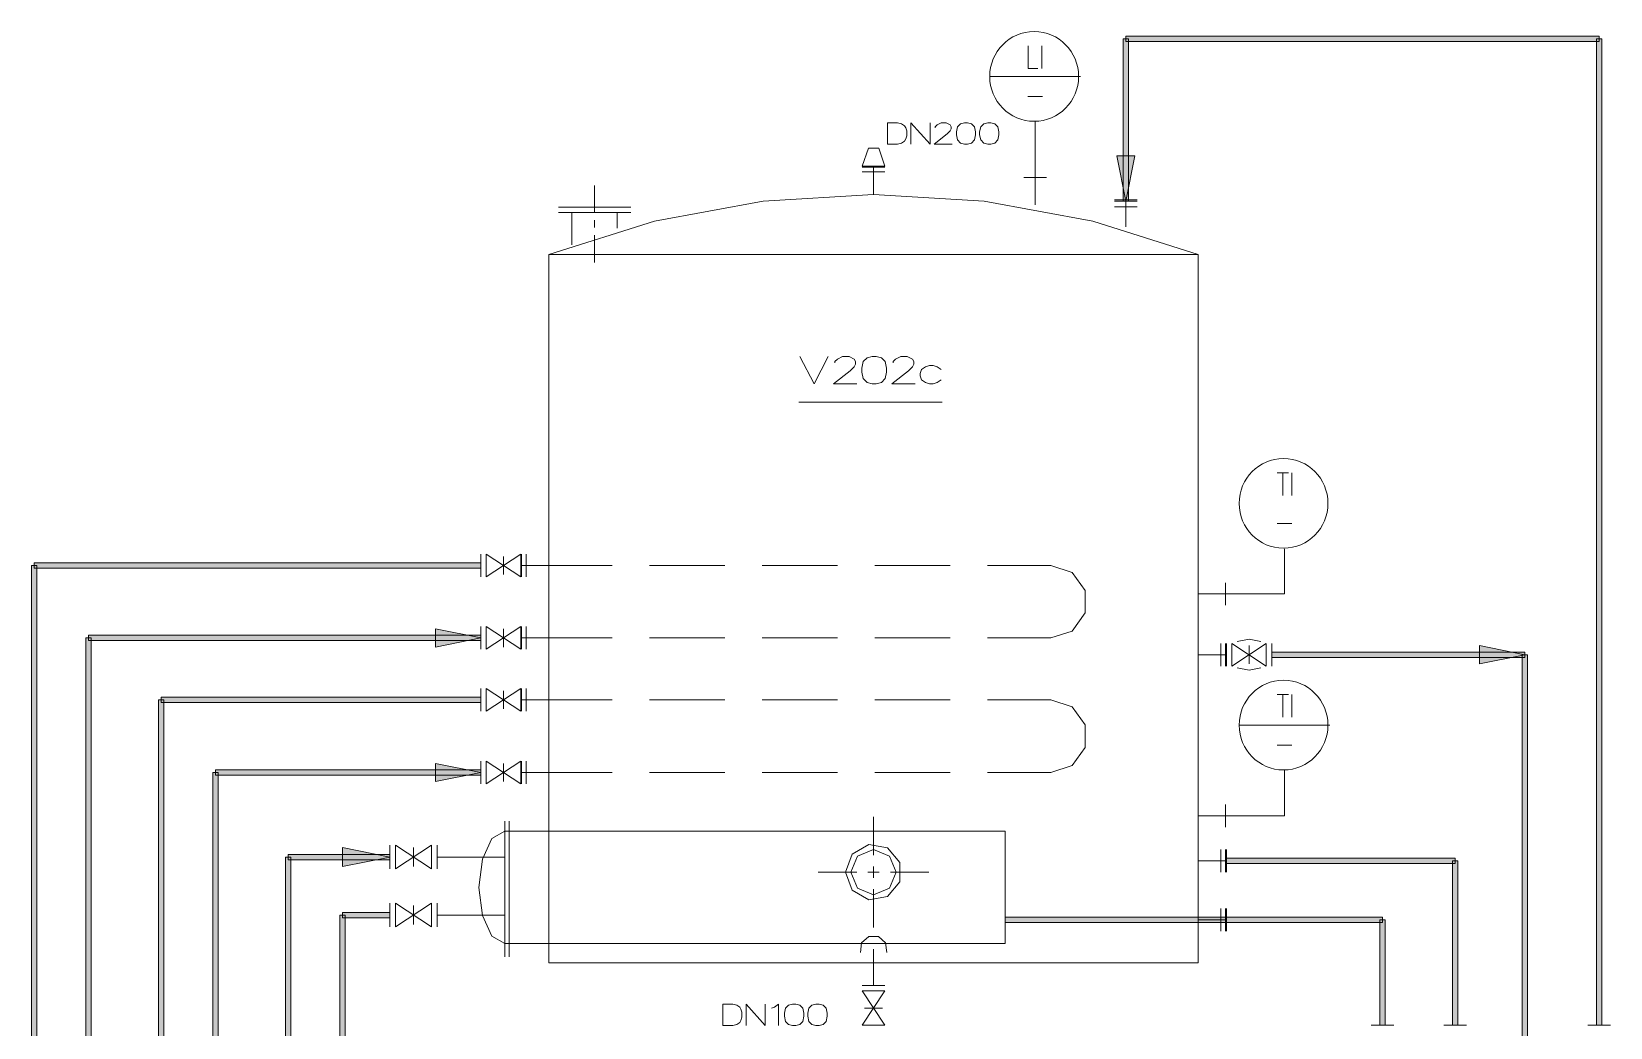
# Model space of a CAD drawing. Header units: millimetres. Extents: x 0 to 829, y 0 to 586.
# Drawn here: x 454.3 to 585.9, y 325.8 to 408.9 of the extents above; entities that cross this region are included whole.
import ezdxf

# ---------------------------------------------------------------- set-up
doc = ezdxf.new("R2010")
doc.units = ezdxf.units.MM

msp = doc.modelspace()

# ---------------------------------------------------------------- hatches: boundary and pattern name
h = msp.add_hatch(color=0)
h.dxf.hatch_style = 2
h.paths.add_polyline_path([(545.697833, 394.712472), (545.253333, 394.712472), (545.253333, 408.269722), (545.697833, 408.269722)])
h = msp.add_hatch(color=0)
h.dxf.hatch_style = 2
h.paths.add_polyline_path([(545.475583, 408.047472), (545.475583, 408.491972), (584.933778, 408.491972), (584.933778, 408.047472)])
h = msp.add_hatch(color=0)
h.dxf.hatch_style = 2
h.paths.add_polyline_path([(584.711528, 408.269722), (585.156028, 408.269722), (585.156028, 326.012528), (584.711528, 326.012528)])
h = msp.add_hatch(color=0)
h.dxf.hatch_style = 2
h.paths.add_polyline_path([(545.475583, 394.712472), (544.720639, 398.490722), (546.234056, 398.490722)])
h = msp.add_hatch(color=0)
h.dxf.hatch_style = 2
h.paths.add_polyline_path([(454.264889, 364.341833), (454.705861, 364.341833), (454.705861, 246.644583), (454.264889, 246.644583)])
h = msp.add_hatch(color=0)
h.dxf.hatch_style = 2
h.paths.add_polyline_path([(491.715778, 364.564083), (491.715778, 364.123111), (454.483611, 364.123111), (454.483611, 364.564083)])
h = msp.add_hatch(color=0)
h.dxf.hatch_style = 2
h.paths.add_polyline_path([(458.798083, 358.295222), (459.242583, 358.295222), (459.242583, 246.644583), (458.798083, 246.644583)])
h = msp.add_hatch(color=0)
h.dxf.hatch_style = 2
h.paths.add_polyline_path([(491.715778, 358.517472), (491.715778, 358.072972), (459.020333, 358.072972), (459.020333, 358.517472)])
h = msp.add_hatch(color=0)
h.dxf.hatch_style = 2
h.paths.add_polyline_path([(491.715778, 358.295222), (487.937528, 357.540278), (487.937528, 359.053694)])
h = msp.add_hatch(color=0)
h.dxf.hatch_style = 2
h.paths.add_polyline_path([(491.715778, 358.295222), (487.937528, 357.540278), (487.937528, 359.053694)])
h = msp.add_hatch(color=0)
h.dxf.hatch_style = 2
h.paths.add_polyline_path([(557.646417, 356.6795), (557.646417, 357.124), (578.742528, 357.124), (578.742528, 356.6795)])
h = msp.add_hatch(color=0)
h.dxf.hatch_style = 2
h.paths.add_polyline_path([(578.742528, 356.90175), (574.964278, 356.146806), (574.964278, 357.660222)])
h = msp.add_hatch(color=0)
h.dxf.hatch_style = 2
h.paths.add_polyline_path([(578.520278, 356.90175), (578.964778, 356.90175), (578.964778, 265.945056), (578.520278, 265.945056)])
h = msp.add_hatch(color=0)
h.dxf.hatch_style = 2
h.paths.add_polyline_path([(464.844694, 353.130556), (465.289194, 353.130556), (465.289194, 246.644583), (464.844694, 246.644583)])
h = msp.add_hatch(color=0)
h.dxf.hatch_style = 2
h.paths.add_polyline_path([(491.715778, 353.352806), (491.715778, 352.908306), (465.066944, 352.908306), (465.066944, 353.352806)])
h = msp.add_hatch(color=0)
h.dxf.hatch_style = 2
h.paths.add_polyline_path([(491.715778, 347.083944), (487.937528, 346.329), (487.937528, 347.838889)])
h = msp.add_hatch(color=0)
h.dxf.hatch_style = 2
h.paths.add_polyline_path([(469.381417, 347.083944), (469.825917, 347.083944), (469.825917, 246.644583), (469.381417, 246.644583)])
h = msp.add_hatch(color=0)
h.dxf.hatch_style = 2
h.paths.add_polyline_path([(491.715778, 347.306194), (491.715778, 346.861694), (469.603667, 346.861694), (469.603667, 347.306194)])
h = msp.add_hatch(color=0)
h.dxf.hatch_style = 2
h.paths.add_polyline_path([(475.428028, 340.028389), (475.872528, 340.028389), (475.872528, 246.644583), (475.428028, 246.644583)])
h = msp.add_hatch(color=0)
h.dxf.hatch_style = 2
h.paths.add_polyline_path([(484.134583, 340.250639), (484.134583, 339.806139), (475.650278, 339.806139), (475.650278, 340.250639)])
h = msp.add_hatch(color=0)
h.dxf.hatch_style = 2
h.paths.add_polyline_path([(484.134583, 340.028389), (480.190528, 340.818611), (480.190528, 339.241694)])
h = msp.add_hatch(color=0)
h.dxf.hatch_style = 2
h.paths.add_polyline_path([(553.790556, 339.492167), (553.790556, 339.933139), (572.946389, 339.933139), (572.946389, 339.492167)])
h = msp.add_hatch(color=0)
h.dxf.hatch_style = 2
h.paths.add_polyline_path([(572.724139, 339.714417), (573.168639, 339.714417), (573.168639, 326.012528), (572.724139, 326.012528)])
h = msp.add_hatch(color=0)
h.dxf.hatch_style = 2
h.paths.add_polyline_path([(479.961222, 335.191806), (480.405722, 335.191806), (480.405722, 246.644583), (479.961222, 246.644583)])
h = msp.add_hatch(color=0)
h.dxf.hatch_style = 2
h.paths.add_polyline_path([(484.134583, 335.414056), (484.134583, 334.969556), (480.183472, 334.969556), (480.183472, 335.414056)])
h = msp.add_hatch(color=0)
h.dxf.hatch_style = 2
h.paths.add_polyline_path([(535.424944, 334.556806), (535.424944, 335.001306), (566.889194, 335.001306), (566.889194, 334.556806)])
h = msp.add_hatch(color=0)
h.dxf.hatch_style = 2
h.paths.add_polyline_path([(566.666944, 334.779056), (567.107917, 334.779056), (567.107917, 326.012528), (566.666944, 326.012528)])

# ---------------------------------------------------------------- linework, layer by layer
at = {"color": 0, "lineweight": 0}
for points in [[(545.697833, 394.712472), (545.253333, 394.712472), (545.253333, 408.269722), (545.697833, 408.269722)], [(545.475583, 408.047472), (545.475583, 408.491972), (584.933778, 408.491972), (584.933778, 408.047472)], [(584.711528, 408.269722), (585.156028, 408.269722), (585.156028, 326.012528), (584.711528, 326.012528)], [(525.607139, 399.485556), (525.607139, 401.260028), (526.453806, 401.260028), (526.792472, 401.175361), (527.046472, 401.006028), (527.131139, 400.836694), (527.215806, 400.582694), (527.215806, 400.159361), (527.131139, 399.908889), (527.046472, 399.739556), (526.792472, 399.570222), (526.453806, 399.485556)], [(531.353889, 400.244028), (531.353889, 400.498028), (531.438556, 400.921361), (531.692556, 401.175361), (532.031222, 401.260028), (532.285222, 401.260028), (532.623889, 401.175361), (532.877889, 400.921361), (532.959028, 400.498028), (532.959028, 400.244028), (532.877889, 399.824222), (532.623889, 399.570222), (532.285222, 399.485556), (532.031222, 399.485556), (531.692556, 399.570222), (531.438556, 399.824222)], [(533.297694, 400.244028), (533.297694, 400.498028), (533.382361, 400.921361), (533.636361, 401.175361), (533.975028, 401.260028), (534.229028, 401.260028), (534.567694, 401.175361), (534.818167, 400.921361), (534.902833, 400.498028), (534.902833, 400.244028), (534.818167, 399.824222), (534.567694, 399.570222), (534.229028, 399.485556), (533.975028, 399.485556), (533.636361, 399.570222), (533.382361, 399.824222)], [(545.475583, 394.712472), (544.720639, 398.490722), (546.234056, 398.490722)], [(523.486944, 380.474361), (523.486944, 380.795389), (523.596306, 381.338667), (523.920861, 381.659694), (524.35125, 381.769056), (524.675806, 381.769056), (525.109722, 381.659694), (525.43075, 381.338667), (525.540111, 380.795389), (525.540111, 380.474361), (525.43075, 379.934611), (525.109722, 379.610056), (524.675806, 379.500694), (524.35125, 379.500694), (523.920861, 379.610056), (523.596306, 379.934611)], [(454.264889, 364.341833), (454.705861, 364.341833), (454.705861, 246.644583), (454.264889, 246.644583)], [(491.715778, 364.564083), (491.715778, 364.123111), (454.483611, 364.123111), (454.483611, 364.564083)], [(458.798083, 358.295222), (459.242583, 358.295222), (459.242583, 246.644583), (458.798083, 246.644583)], [(491.715778, 358.517472), (491.715778, 358.072972), (459.020333, 358.072972), (459.020333, 358.517472)], [(491.715778, 358.295222), (487.937528, 357.540278), (487.937528, 359.053694)], [(491.715778, 358.295222), (487.937528, 357.540278), (487.937528, 359.053694)], [(557.646417, 356.6795), (557.646417, 357.124), (578.742528, 357.124), (578.742528, 356.6795)], [(578.742528, 356.90175), (574.964278, 356.146806), (574.964278, 357.660222)], [(578.520278, 356.90175), (578.964778, 356.90175), (578.964778, 265.945056), (578.520278, 265.945056)], [(464.844694, 353.130556), (465.289194, 353.130556), (465.289194, 246.644583), (464.844694, 246.644583)], [(491.715778, 353.352806), (491.715778, 352.908306), (465.066944, 352.908306), (465.066944, 353.352806)], [(491.715778, 347.083944), (487.937528, 346.329), (487.937528, 347.838889)], [(469.381417, 347.083944), (469.825917, 347.083944), (469.825917, 246.644583), (469.381417, 246.644583)], [(491.715778, 347.306194), (491.715778, 346.861694), (469.603667, 346.861694), (469.603667, 347.306194)], [(493.716028, 342.194444), (535.424944, 342.194444), (535.424944, 332.807028), (493.716028, 332.807028)], [(522.111111, 338.768972), (522.657917, 340.275333), (524.047861, 341.076139), (525.624778, 340.800972), (526.654889, 339.569778), (526.654889, 337.968167), (525.624778, 336.7405), (524.047861, 336.461806), (522.657917, 337.262611)], [(475.428028, 340.028389), (475.872528, 340.028389), (475.872528, 246.644583), (475.428028, 246.644583)], [(484.134583, 340.250639), (484.134583, 339.806139), (475.650278, 339.806139), (475.650278, 340.250639)], [(484.134583, 340.028389), (480.190528, 340.818611), (480.190528, 339.241694)], [(522.566194, 338.768972), (523.120056, 340.106), (524.453556, 340.659861), (525.790583, 340.106), (526.344444, 338.768972), (525.790583, 337.435472), (524.453556, 336.881611), (523.120056, 337.435472)], [(553.790556, 339.492167), (553.790556, 339.933139), (572.946389, 339.933139), (572.946389, 339.492167)], [(572.724139, 339.714417), (573.168639, 339.714417), (573.168639, 326.012528), (572.724139, 326.012528)], [(479.961222, 335.191806), (480.405722, 335.191806), (480.405722, 246.644583), (479.961222, 246.644583)], [(484.134583, 335.414056), (484.134583, 334.969556), (480.183472, 334.969556), (480.183472, 335.414056)], [(535.424944, 334.556806), (535.424944, 335.001306), (566.889194, 335.001306), (566.889194, 334.556806)], [(566.666944, 334.779056), (567.107917, 334.779056), (567.107917, 326.012528), (566.666944, 326.012528)], [(511.877028, 325.984306), (511.877028, 327.758778), (512.723694, 327.758778), (513.058833, 327.674111), (513.312833, 327.504778), (513.3975, 327.335444), (513.482167, 327.084972), (513.482167, 326.661639), (513.3975, 326.407639), (513.312833, 326.238306), (513.058833, 326.068972), (512.723694, 325.984306)], [(517.031111, 326.746306), (517.031111, 327.000306), (517.115778, 327.420111), (517.369778, 327.674111), (517.708444, 327.758778), (517.962444, 327.758778), (518.301111, 327.674111), (518.551583, 327.420111), (518.63625, 327.000306), (518.63625, 326.746306), (518.551583, 326.322972), (518.301111, 326.068972), (517.962444, 325.984306), (517.708444, 325.984306), (517.369778, 326.068972), (517.115778, 326.322972)], [(518.974917, 326.746306), (518.974917, 327.000306), (519.059583, 327.420111), (519.313583, 327.674111), (519.65225, 327.758778), (519.90625, 327.758778), (520.244917, 327.674111), (520.495389, 327.420111), (520.580056, 327.000306), (520.580056, 326.746306), (520.495389, 326.322972), (520.244917, 326.068972), (519.90625, 325.984306), (519.65225, 325.984306), (519.313583, 326.068972), (519.059583, 326.322972)]]:
    msp.add_lwpolyline(points, close=True, dxfattribs=at)
for points in [[(537.344056, 407.677056), (537.344056, 405.786167), (538.155444, 405.786167)], [(538.490583, 405.786167), (538.490583, 407.677056)], [(541.697333, 405.126472), (534.137306, 405.126472)], [(537.308778, 403.44725), (538.525861, 403.44725)], [(527.550944, 399.485556), (527.550944, 401.260028), (529.159611, 399.485556), (529.159611, 401.260028)], [(529.579417, 400.836694), (529.579417, 400.921361), (529.74875, 401.090694), (530.087417, 401.260028), (530.51075, 401.260028), (530.849417, 401.090694), (530.934083, 400.921361), (530.934083, 400.752028), (530.849417, 400.582694), (530.595417, 400.328694), (529.49475, 399.485556), (531.01875, 399.485556)], [(537.919083, 396.056556), (537.919083, 401.344694)], [(523.508111, 397.633472), (524.026694, 399.146889)], [(524.026694, 399.146889), (524.883944, 399.146889)], [(525.399, 397.633472), (524.883944, 399.146889)], [(523.508111, 397.633472), (525.399, 397.633472)], [(525.399, 397.559389), (523.508111, 397.559389)], [(524.453556, 395.291028), (524.453556, 397.559389)], [(523.508111, 397.181917), (525.399, 397.181917)], [(538.861, 396.695083), (536.973639, 396.695083)], [(537.919083, 394.43025), (537.919083, 396.695083)], [(551.522194, 390.274528), (542.727444, 393.047361), (533.661056, 394.730111), (524.453556, 395.291028), (515.249583, 394.730111), (506.179667, 393.047361), (497.384917, 390.274528)], [(501.201972, 393.770556), (501.201972, 396.042444)], [(546.421028, 394.843), (544.530139, 394.843)], [(545.475583, 392.574639), (545.475583, 394.843)], [(504.225278, 394.229167), (498.178667, 394.229167)], [(504.225278, 393.774083), (498.178667, 393.774083)], [(499.314611, 391.092972), (499.314611, 393.774083)], [(503.092861, 392.465278), (503.092861, 393.774083)], [(544.530139, 394.712472), (546.421028, 394.712472)], [(544.530139, 394.257389), (546.421028, 394.257389)], [(501.201972, 392.518194), (501.201972, 393.142611)], [(501.201972, 389.618361), (501.201972, 391.89025)], [(497.384917, 331.212472), (497.384917, 390.274528)], [(497.384917, 390.274528), (551.522194, 390.274528)], [(551.522194, 331.212472), (551.522194, 390.274528)], [(518.304639, 381.769056), (519.4935, 379.500694), (520.682361, 381.769056)], [(521.222111, 381.229306), (521.222111, 381.338667), (521.437306, 381.553861), (521.867694, 381.769056), (522.407444, 381.769056), (522.841361, 381.553861), (522.947194, 381.338667), (522.947194, 381.119944), (522.841361, 380.90475), (522.516806, 380.580194), (521.11275, 379.500694), (523.056556, 379.500694)], [(526.079861, 381.229306), (526.079861, 381.338667), (526.295056, 381.553861), (526.728972, 381.769056), (527.268722, 381.769056), (527.699111, 381.553861), (527.808472, 381.338667), (527.808472, 381.119944), (527.699111, 380.90475), (527.374556, 380.580194), (525.9705, 379.500694), (527.914306, 379.500694)], [(530.076833, 380.689556), (529.752278, 380.90475), (529.427722, 381.014111), (529.103167, 381.014111), (528.778611, 380.90475), (528.454056, 380.689556), (528.348222, 380.365), (528.348222, 380.149806), (528.454056, 379.82525), (528.778611, 379.610056), (529.103167, 379.500694), (529.427722, 379.500694), (529.752278, 379.610056), (530.076833, 379.82525)], [(518.219972, 377.948472), (530.1615, 377.948472)], [(558.097972, 372.071194), (559.039889, 372.071194)], [(558.570694, 372.071194), (558.570694, 370.183833)], [(559.311528, 370.183833), (559.311528, 372.071194)], [(558.097972, 367.841389), (559.311528, 367.841389)], [(491.715778, 365.287278), (491.715778, 363.399917)], [(492.170861, 365.287278), (492.170861, 363.399917)], [(495.042472, 365.287278), (492.170861, 363.399917)], [(495.042472, 363.399917), (492.170861, 365.287278)], [(493.606667, 363.586889), (493.606667, 365.100306)], [(495.042472, 365.287278), (495.042472, 363.399917)], [(495.116556, 365.287278), (495.116556, 363.399917)], [(495.497556, 365.287278), (495.497556, 363.399917)], [(558.70475, 361.964111), (558.70475, 365.742361)], [(497.384917, 364.341833), (495.116556, 364.341833)], [(497.384917, 364.341833), (502.655417, 364.341833)], [(505.784556, 364.341833), (512.046361, 364.341833)], [(515.1755, 364.341833), (521.437306, 364.341833)], [(524.566444, 364.341833), (530.82825, 364.341833)], [(533.957389, 364.341833), (539.227889, 364.341833)], [(539.227889, 358.295222), (541.005889, 358.873778), (542.103028, 360.387194), (542.103028, 362.253389), (541.005889, 363.766806), (539.227889, 364.341833)], [(551.522194, 361.964111), (553.790556, 361.964111)], [(553.413083, 361.964111), (558.70475, 361.964111)], [(553.790556, 361.018667), (553.790556, 362.906028)], [(491.715778, 359.240667), (491.715778, 357.353306)], [(492.170861, 359.240667), (492.170861, 357.353306)], [(495.042472, 359.240667), (492.170861, 357.353306)], [(495.042472, 357.353306), (492.170861, 359.240667)], [(493.606667, 357.540278), (493.606667, 359.053694)], [(495.042472, 359.240667), (495.042472, 357.353306)], [(495.116556, 359.240667), (495.116556, 357.353306)], [(497.384917, 358.295222), (495.116556, 358.295222)], [(495.497556, 359.240667), (495.497556, 357.353306)], [(497.384917, 358.295222), (502.655417, 358.295222)], [(505.784556, 358.295222), (512.046361, 358.295222)], [(515.1755, 358.295222), (521.437306, 358.295222)], [(524.566444, 358.295222), (530.82825, 358.295222)], [(533.957389, 358.295222), (539.227889, 358.295222)], [(556.73625, 358.002417), (555.755528, 358.189389), (554.774806, 358.002417)], [(551.522194, 356.90175), (553.790556, 356.90175)], [(553.413083, 357.847194), (553.413083, 355.956306)], [(553.790556, 355.956306), (553.790556, 357.847194)], [(553.868167, 357.847194), (553.868167, 355.956306)], [(553.868167, 357.847194), (553.868167, 355.956306)], [(554.319722, 357.847194), (554.319722, 355.956306)], [(554.319722, 357.847194), (557.191333, 355.956306)], [(554.319722, 355.956306), (557.191333, 357.847194)], [(555.755528, 356.146806), (555.755528, 357.660222)], [(557.191333, 357.847194), (557.191333, 355.956306)], [(557.646417, 357.847194), (557.646417, 355.956306)], [(554.774806, 355.804611), (555.755528, 355.617639), (556.73625, 355.804611)], [(491.715778, 354.076), (491.715778, 352.185111)], [(492.170861, 354.076), (492.170861, 352.185111)], [(495.042472, 354.076), (492.170861, 352.185111)], [(495.042472, 352.185111), (492.170861, 354.076)], [(495.042472, 354.076), (495.042472, 352.185111)], [(495.116556, 354.076), (495.116556, 352.185111)], [(495.497556, 354.076), (495.497556, 352.185111)], [(493.606667, 352.375611), (493.606667, 353.889028)], [(497.384917, 353.130556), (495.116556, 353.130556)], [(497.384917, 353.130556), (502.655417, 353.130556)], [(505.784556, 353.130556), (512.046361, 353.130556)], [(515.1755, 353.130556), (521.437306, 353.130556)], [(524.566444, 353.130556), (530.82825, 353.130556)], [(533.957389, 353.130556), (539.227889, 353.130556)], [(539.227889, 347.083944), (541.005889, 347.6625), (542.103028, 349.172389), (542.103028, 351.042111), (541.005889, 352.555528), (539.227889, 353.130556)], [(558.097972, 353.582111), (559.039889, 353.582111)], [(558.570694, 353.582111), (558.570694, 351.691222)], [(559.311528, 351.691222), (559.311528, 353.582111)], [(562.483, 351.031528), (554.9265, 351.031528)], [(558.097972, 349.352306), (559.311528, 349.352306)], [(491.715778, 348.029389), (491.715778, 346.1385)], [(492.170861, 348.029389), (492.170861, 346.1385)], [(495.042472, 348.029389), (492.170861, 346.1385)], [(495.042472, 346.1385), (492.170861, 348.029389)], [(493.606667, 346.329), (493.606667, 347.838889)], [(495.042472, 348.029389), (495.042472, 346.1385)], [(495.116556, 348.029389), (495.116556, 346.1385)], [(495.497556, 348.029389), (495.497556, 346.1385)], [(497.384917, 347.083944), (495.116556, 347.083944)], [(497.384917, 347.083944), (502.655417, 347.083944)], [(505.784556, 347.083944), (512.046361, 347.083944)], [(515.1755, 347.083944), (521.437306, 347.083944)], [(524.566444, 347.083944), (530.82825, 347.083944)], [(533.957389, 347.083944), (539.227889, 347.083944)], [(558.70475, 343.4715), (558.70475, 347.253278)], [(553.790556, 342.529583), (553.790556, 344.416944)], [(493.716028, 343.019944), (493.716028, 331.716944)], [(494.068806, 343.019944), (494.068806, 331.716944)], [(524.453556, 343.379778), (524.453556, 340.180083)], [(551.522194, 343.4715), (553.790556, 343.4715)], [(553.413083, 343.4715), (558.70475, 343.4715)], [(484.134583, 341.016167), (484.134583, 339.044139)], [(484.607306, 341.016167), (484.607306, 339.044139)], [(487.605917, 341.016167), (484.607306, 339.044139)], [(487.605917, 339.044139), (484.607306, 341.016167)], [(487.605917, 341.016167), (487.605917, 339.044139)], [(488.078639, 341.016167), (488.078639, 339.044139)], [(488.078639, 341.016167), (488.078639, 339.044139)], [(493.716028, 342.194444), (492.636528, 341.562972), (491.849833, 339.844944), (491.560556, 337.498972), (491.849833, 335.153), (492.636528, 333.434972), (493.716028, 332.807028)], [(486.106611, 339.241694), (486.106611, 340.818611)], [(490.445778, 340.028389), (488.078639, 340.028389)], [(490.445778, 340.028389), (493.716028, 340.028389)], [(551.522194, 339.714417), (553.790556, 339.714417)], [(553.413083, 340.656333), (553.413083, 338.768972)], [(553.790556, 338.768972), (553.790556, 340.656333)], [(553.868167, 340.656333), (553.868167, 338.768972)], [(519.84275, 338.768972), (523.045972, 338.768972)], [(523.984361, 338.768972), (524.92275, 338.768972)], [(524.453556, 339.238167), (524.453556, 338.299778)], [(525.864667, 338.768972), (529.064361, 338.768972)], [(524.453556, 337.361389), (524.453556, 334.158167)], [(484.134583, 336.176056), (484.134583, 334.204028)], [(484.607306, 336.176056), (484.607306, 334.204028)], [(487.605917, 336.176056), (484.607306, 334.204028)], [(487.605917, 334.204028), (484.607306, 336.176056)], [(486.106611, 334.401583), (486.106611, 335.982028)], [(487.605917, 336.176056), (487.605917, 334.204028)], [(488.078639, 336.176056), (488.078639, 334.204028)], [(488.078639, 336.176056), (488.078639, 334.204028)], [(553.413083, 335.7245), (553.413083, 333.837139)], [(553.790556, 333.837139), (553.790556, 335.7245)], [(553.868167, 335.7245), (553.868167, 333.837139)], [(490.445778, 335.191806), (488.078639, 335.191806)], [(490.445778, 335.191806), (493.716028, 335.191806)], [(551.522194, 334.779056), (553.790556, 334.779056)], [(525.550694, 332.055611), (525.4625, 332.859944), (524.85925, 333.403222), (524.047861, 333.403222), (523.444611, 332.859944), (523.359944, 332.055611)], [(524.453556, 332.344889), (524.453556, 329.321583)], [(497.384917, 331.212472), (551.522194, 331.212472)], [(525.399, 329.321583), (523.508111, 329.321583)], [(525.399, 329.321583), (523.508111, 329.321583)], [(525.399, 329.321583), (523.508111, 329.321583)], [(513.820833, 325.984306), (513.820833, 327.758778), (515.425972, 325.984306), (515.425972, 327.758778)], [(515.933972, 327.420111), (516.187972, 327.504778), (516.526639, 327.758778), (516.526639, 325.984306)], [(525.399, 328.8665), (523.508111, 325.994889)], [(523.508111, 328.8665), (525.399, 325.994889)], [(525.399, 328.8665), (523.508111, 328.8665)], [(523.698611, 327.430694), (525.212028, 327.430694)], [(525.399, 325.994889), (523.508111, 325.994889)], [(567.831111, 326.012528), (565.94375, 326.012528)], [(567.831111, 326.012528), (565.94375, 326.012528)], [(573.891833, 326.012528), (572.000944, 326.012528)], [(573.891833, 326.012528), (572.000944, 326.012528)], [(585.879222, 326.012528), (583.988333, 326.012528)], [(585.879222, 326.012528), (583.988333, 326.012528)]]:
    msp.add_lwpolyline(points, dxfattribs=at)
for centre, major_axis, ratio in [((537.841472, 405.124708), (0, 3.741208), 0.990099), ((558.628903, 369.522375), (0, 3.741208), 0.989628), ((558.628903, 351.031528), (0, 3.739444), 0.990094)]:
    msp.add_ellipse(centre, major_axis=major_axis, ratio=ratio, start_param=0, end_param=6.283185, dxfattribs=at)

doc.saveas('drawing.dxf')
